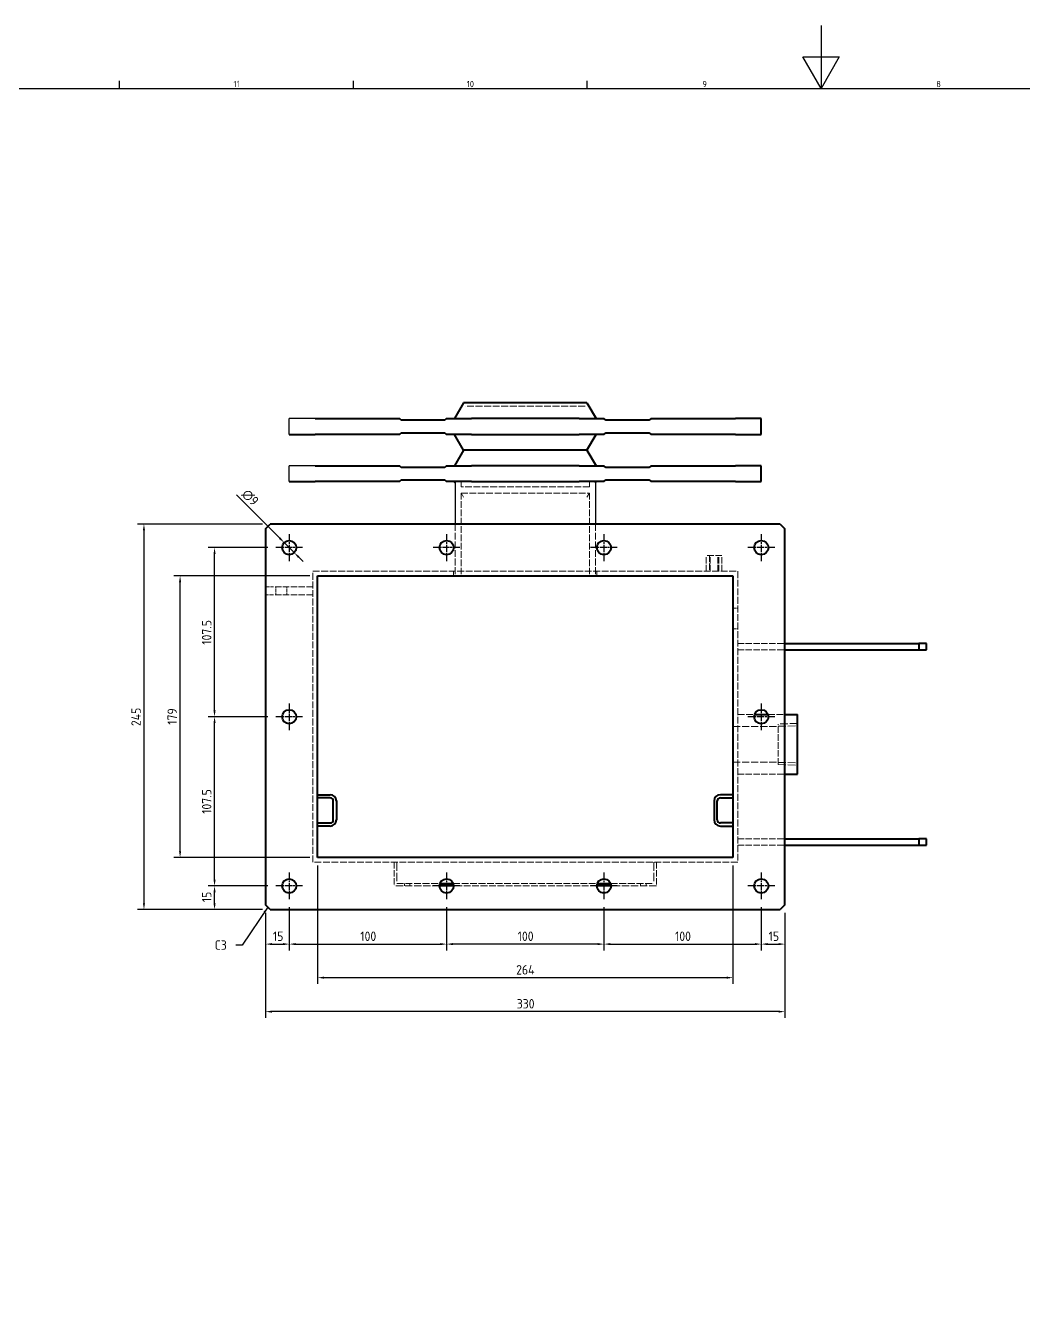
# Model space of a CAD drawing. Header units: millimetres. Extents: x 0 to 2378, y 0 to 1682.
# Drawn here: x 683 to 1318, y 873 to 1682 of the extents above; entities that cross this region are included whole.
import ezdxf

# ---------------------------------------------------------------- set-up
doc = ezdxf.new("R2010")
doc.units = ezdxf.units.MM
doc.header["$LTSCALE"] = 2
doc.linetypes.add('CHAIN', pattern=[0.3543, 0.2362, -0.0295, 0.0591, -0.0295])
doc.linetypes.add('DASHED', pattern=[0.2067, 0.1654, -0.0413])
doc.layers.get('0').update_dxf_attribs({"color": 3, "lineweight": 25})
for name, color, linetype, lineweight in [('가려진 것(ISO)', 2, 'DASHED', 18), ('가시적인 것(ISO)', 3, 'Continuous', 40), ('경계(ISO)', 7, 'Continuous', 25), ('기호(ISO)', 5, 'Continuous', 25), ('스케치 형상(ISO)', 3, 'Continuous', 25), ('중심 표식(ISO)', 1, 'Continuous', 25), ('치수(ISO)', 2, 'Continuous', 25)]:
    doc.layers.add(name, color=color, linetype=linetype, lineweight=lineweight)
doc.styles.add('문자 텍스트_PSTEK_POSCO', font='isocp.shx')
doc.styles.add('치수 텍스트_PSTEK_POSCO', font='isocp.shx')
doc.dimstyles.new('치수_PSTEK_POSCO', dxfattribs={"dimscale": 2, "dimtxt": 3, "dimasz": 2, "dimexe": 2, "dimexo": 2.5, "dimgap": 1, "dimtad": 1, "dimrnd": 1e-08, "dimdsep": 46, "dimtxsty": '치수 텍스트_PSTEK_POSCO', "dimcen": 0.09, "dimdle": 10, "dimclrd": 7, "dimclre": 7, "dimclrt": 2, "dimadec": 1, "dimazin": 2, "dimtfac": 1, "dimtmove": 0, "dimatfit": 3, "dimfxl": 0, "dimtolj": 1, "dimlwd": -1, "dimlwe": -1, "dimarcsym": 0})
doc.dimstyles.new('치수_PSTEK_POSCO$7', dxfattribs={"dimscale": 2, "dimtxt": 3, "dimasz": 2, "dimexe": 2, "dimexo": 2.5, "dimgap": 1, "dimtad": 1, "dimrnd": 1e-08, "dimdsep": 46, "dimtxsty": '치수 텍스트_PSTEK_POSCO', "dimcen": 0.09, "dimdle": 10, "dimclrd": 7, "dimclre": 7, "dimclrt": 2, "dimadec": 1, "dimazin": 2, "dimtfac": 1, "dimtmove": 0, "dimatfit": 3, "dimfxl": 0, "dimtolj": 1, "dimlwd": -1, "dimlwe": -1, "dimarcsym": 0})

# ---------------------------------------------------------------- blocks, each defined once
blk = doc.blocks.new('경계 Default Border')
at = {"layer": '경계(ISO)'}
for p, q in [((371.56, 821), (371.56, 823.4)), ((445.88, 821), (445.88, 823.4)), ((520.19, 821), (520.19, 823.4))]:
    blk.add_line(p, q, dxfattribs=at)
at = {"layer": '경계(ISO)', "flags": 128}
for points in [[(594.5, 841), (594.5, 821), (588.73, 831), (600.27, 831), (594.5, 821)], [(20, 20), (20, 821), (1169, 821), (1169, 20), (20, 20)]]:
    blk.add_lwpolyline(points, dxfattribs=at)
at = {"layer": '경계(ISO)', "color": 2, "char_height": 2, "attachment_point": 7, "style": '문자 텍스트_PSTEK_POSCO'}
for s, insert in [('11', (407.82, 821.4)), ('10', (481.91, 821.38)), ('9', (556.77, 821.38)), ('8', (631.09, 821.38))]:
    blk.add_mtext(s, dxfattribs=dict(at, insert=insert))
blk = doc.blocks.new('*D35')
at = {"layer": 'Defpoints', "color": 0, "transparency": 16777216}
for p in [(803.56, 1135.11), (842.51, 1135.11), (839.01, 1120.11)]:
    blk.add_point(p, dxfattribs=at)
at = {"layer": '치수(ISO)', "color": 7, "transparency": 16777216}
for p, q in [((837.51, 1135.11), (799.56, 1135.11)), ((803.56, 1124.11), (803.56, 1131.11)), ((834.01, 1120.11), (799.56, 1120.11))]:
    blk.add_line(p, q, dxfattribs=at)
for points in [[(802.89, 1131.11), (804.23, 1131.11), (803.56, 1135.11)], [(802.89, 1124.11), (804.23, 1124.11), (803.56, 1120.11)]]:
    blk.add_solid(points, dxfattribs=at)
at = {"layer": '치수(ISO)', "color": 2, "transparency": 16777216, "insert": (798.56, 1124.78), "char_height": 6, "attachment_point": 4, "rotation": 90, "style": '치수 텍스트_PSTEK_POSCO'}
blk.add_mtext('\\A1;15', dxfattribs=at)
blk = doc.blocks.new('*D36')
at = {"layer": 'Defpoints', "color": 0, "transparency": 16777216}
for p in [(803.56, 1242.61), (842.51, 1242.61), (842.51, 1135.11)]:
    blk.add_point(p, dxfattribs=at)
at = {"layer": '치수(ISO)', "color": 7, "transparency": 16777216}
for p, q in [((837.51, 1242.61), (799.56, 1242.61)), ((803.56, 1139.11), (803.56, 1238.61)), ((837.51, 1135.11), (799.56, 1135.11))]:
    blk.add_line(p, q, dxfattribs=at)
for points in [[(802.89, 1238.61), (804.23, 1238.61), (803.56, 1242.61)], [(802.89, 1139.11), (804.23, 1139.11), (803.56, 1135.11)]]:
    blk.add_solid(points, dxfattribs=at)
at = {"layer": '치수(ISO)', "color": 2, "transparency": 16777216, "insert": (798.56, 1180.93), "char_height": 6, "attachment_point": 4, "rotation": 90, "style": '치수 텍스트_PSTEK_POSCO'}
blk.add_mtext('\\A1;107.5', dxfattribs=at)
blk = doc.blocks.new('*D37')
at = {"layer": 'Defpoints', "color": 0, "transparency": 16777216}
for p in [(803.56, 1350.11), (842.51, 1350.11), (842.51, 1242.61)]:
    blk.add_point(p, dxfattribs=at)
at = {"layer": '치수(ISO)', "color": 7, "transparency": 16777216}
for p, q in [((837.51, 1350.11), (799.56, 1350.11)), ((803.56, 1246.61), (803.56, 1346.11)), ((837.51, 1242.61), (799.56, 1242.61))]:
    blk.add_line(p, q, dxfattribs=at)
for points in [[(802.89, 1346.11), (804.23, 1346.11), (803.56, 1350.11)], [(802.89, 1246.61), (804.23, 1246.61), (803.56, 1242.61)]]:
    blk.add_solid(points, dxfattribs=at)
at = {"layer": '치수(ISO)', "color": 2, "transparency": 16777216, "insert": (798.56, 1288.43), "char_height": 6, "attachment_point": 4, "rotation": 90, "style": '치수 텍스트_PSTEK_POSCO'}
blk.add_mtext('\\A1;107.5', dxfattribs=at)
blk = doc.blocks.new('*D38')
at = {"layer": 'Defpoints', "color": 0, "transparency": 16777216}
for p in [(839.01, 1365.11), (758.7, 1120.11), (839.01, 1120.11)]:
    blk.add_point(p, dxfattribs=at)
at = {"layer": '치수(ISO)', "color": 7, "transparency": 16777216}
for p, q in [((834.01, 1365.11), (754.7, 1365.11)), ((758.7, 1361.11), (758.7, 1124.11)), ((834.01, 1120.11), (754.7, 1120.11))]:
    blk.add_line(p, q, dxfattribs=at)
for points in [[(758.03, 1361.11), (759.36, 1361.11), (758.7, 1365.11)], [(758.03, 1124.11), (759.36, 1124.11), (758.7, 1120.11)]]:
    blk.add_solid(points, dxfattribs=at)
at = {"layer": '치수(ISO)', "color": 2, "transparency": 16777216, "insert": (753.7, 1236.71), "char_height": 6, "attachment_point": 4, "rotation": 90, "style": '치수 텍스트_PSTEK_POSCO'}
blk.add_mtext('\\A1;245', dxfattribs=at)
blk = doc.blocks.new('*D39')
at = {"layer": 'Defpoints', "color": 0, "transparency": 16777216}
for p in [(851.01, 1126.61), (836.01, 1123.11), (851.01, 1098.13)]:
    blk.add_point(p, dxfattribs=at)
at = {"layer": '치수(ISO)', "color": 7, "transparency": 16777216}
for p, q in [((836.01, 1118.11), (836.01, 1094.13)), ((851.01, 1121.61), (851.01, 1094.13)), ((840.01, 1098.13), (847.01, 1098.13))]:
    blk.add_line(p, q, dxfattribs=at)
for points in [[(840.01, 1098.8), (840.01, 1097.46), (836.01, 1098.13)], [(847.01, 1098.8), (847.01, 1097.46), (851.01, 1098.13)]]:
    blk.add_solid(points, dxfattribs=at)
at = {"layer": '치수(ISO)', "color": 2, "transparency": 16777216, "insert": (840.68, 1103.13), "char_height": 6, "attachment_point": 4, "style": '치수 텍스트_PSTEK_POSCO'}
blk.add_mtext('\\A1;15', dxfattribs=at)
blk = doc.blocks.new('*D40')
at = {"layer": 'Defpoints', "color": 0, "transparency": 16777216}
for p in [(851.01, 1126.61), (951.01, 1126.61), (951.01, 1098.13)]:
    blk.add_point(p, dxfattribs=at)
at = {"layer": '치수(ISO)', "color": 7, "transparency": 16777216}
for p, q in [((851.01, 1121.61), (851.01, 1094.13)), ((951.01, 1121.61), (951.01, 1094.13)), ((855.01, 1098.13), (947.01, 1098.13))]:
    blk.add_line(p, q, dxfattribs=at)
for points in [[(855.01, 1098.8), (855.01, 1097.46), (851.01, 1098.13)], [(947.01, 1098.8), (947.01, 1097.46), (951.01, 1098.13)]]:
    blk.add_solid(points, dxfattribs=at)
at = {"layer": '치수(ISO)', "color": 2, "transparency": 16777216, "insert": (896.21, 1103.13), "char_height": 6, "attachment_point": 4, "style": '치수 텍스트_PSTEK_POSCO'}
blk.add_mtext('\\A1;100', dxfattribs=at)
blk = doc.blocks.new('*D41')
at = {"layer": 'Defpoints', "color": 0, "transparency": 16777216}
for p in [(951.01, 1126.61), (1051.01, 1126.61), (951.01, 1098.13)]:
    blk.add_point(p, dxfattribs=at)
at = {"layer": '치수(ISO)', "color": 7, "transparency": 16777216}
for p, q in [((951.01, 1121.61), (951.01, 1094.13)), ((1051.01, 1121.61), (1051.01, 1094.13)), ((1047.01, 1098.13), (955.01, 1098.13))]:
    blk.add_line(p, q, dxfattribs=at)
for points in [[(955.01, 1098.8), (955.01, 1097.46), (951.01, 1098.13)], [(1047.01, 1098.8), (1047.01, 1097.46), (1051.01, 1098.13)]]:
    blk.add_solid(points, dxfattribs=at)
at = {"layer": '치수(ISO)', "color": 2, "transparency": 16777216, "insert": (996.21, 1103.13), "char_height": 6, "attachment_point": 4, "style": '치수 텍스트_PSTEK_POSCO'}
blk.add_mtext('\\A1;100', dxfattribs=at)
blk = doc.blocks.new('*D42')
at = {"layer": 'Defpoints', "color": 0, "transparency": 16777216}
for p in [(1051.01, 1126.61), (1151.01, 1126.61), (1151.01, 1098.13)]:
    blk.add_point(p, dxfattribs=at)
at = {"layer": '치수(ISO)', "color": 7, "transparency": 16777216}
for p, q in [((1051.01, 1121.61), (1051.01, 1094.13)), ((1151.01, 1121.61), (1151.01, 1094.13)), ((1055.01, 1098.13), (1147.01, 1098.13))]:
    blk.add_line(p, q, dxfattribs=at)
for points in [[(1055.01, 1098.8), (1055.01, 1097.46), (1051.01, 1098.13)], [(1147.01, 1098.8), (1147.01, 1097.46), (1151.01, 1098.13)]]:
    blk.add_solid(points, dxfattribs=at)
at = {"layer": '치수(ISO)', "color": 2, "transparency": 16777216, "insert": (1096.21, 1103.13), "char_height": 6, "attachment_point": 4, "style": '치수 텍스트_PSTEK_POSCO'}
blk.add_mtext('\\A1;100', dxfattribs=at)
blk = doc.blocks.new('*D43')
at = {"layer": 'Defpoints', "color": 0, "transparency": 16777216}
for p in [(1151.01, 1126.61), (1166.01, 1123.11), (1166.01, 1098.13)]:
    blk.add_point(p, dxfattribs=at)
at = {"layer": '치수(ISO)', "color": 7, "transparency": 16777216}
for p, q in [((1151.01, 1121.61), (1151.01, 1094.13)), ((1166.01, 1118.11), (1166.01, 1094.13)), ((1155.01, 1098.13), (1162.01, 1098.13))]:
    blk.add_line(p, q, dxfattribs=at)
for points in [[(1155.01, 1098.8), (1155.01, 1097.46), (1151.01, 1098.13)], [(1162.01, 1098.8), (1162.01, 1097.46), (1166.01, 1098.13)]]:
    blk.add_solid(points, dxfattribs=at)
at = {"layer": '치수(ISO)', "color": 2, "transparency": 16777216, "insert": (1155.68, 1103.13), "char_height": 6, "attachment_point": 4, "style": '치수 텍스트_PSTEK_POSCO'}
blk.add_mtext('\\A1;15', dxfattribs=at)
blk = doc.blocks.new('*D44')
at = {"layer": 'Defpoints', "color": 0, "transparency": 16777216}
for p in [(836.01, 1123.11), (1166.01, 1123.11), (836.01, 1055.21)]:
    blk.add_point(p, dxfattribs=at)
at = {"layer": '치수(ISO)', "color": 7, "transparency": 16777216}
for p, q in [((836.01, 1118.11), (836.01, 1051.21)), ((1166.01, 1118.11), (1166.01, 1051.21)), ((1162.01, 1055.21), (840.01, 1055.21))]:
    blk.add_line(p, q, dxfattribs=at)
for points in [[(840.01, 1055.88), (840.01, 1054.54), (836.01, 1055.21)], [(1162.01, 1055.88), (1162.01, 1054.54), (1166.01, 1055.21)]]:
    blk.add_solid(points, dxfattribs=at)
at = {"layer": '치수(ISO)', "color": 2, "transparency": 16777216, "insert": (995.61, 1060.21), "char_height": 6, "attachment_point": 4, "style": '치수 텍스트_PSTEK_POSCO'}
blk.add_mtext('\\A1;330', dxfattribs=at)
blk = doc.blocks.new('*D45')
at = {"layer": 'Defpoints', "color": 0, "transparency": 16777216}
for p in [(847.83, 1353.29), (854.19, 1346.92)]:
    blk.add_point(p, dxfattribs=at)
at = {"layer": '치수(ISO)', "color": 7, "transparency": 16777216}
for p, q in [((845, 1356.12), (817.55, 1383.57)), ((854.19, 1346.92), (847.83, 1353.29)), ((857.02, 1344.1), (859.85, 1341.27))]:
    blk.add_line(p, q, dxfattribs=at)
for points in [[(845.47, 1356.59), (844.53, 1355.65), (847.83, 1353.29)], [(857.49, 1344.57), (856.55, 1343.62), (854.19, 1346.92)]]:
    blk.add_solid(points, dxfattribs=at)
at = {"layer": '치수(ISO)', "color": 2, "transparency": 16777216, "insert": (822.5, 1385.69), "char_height": 6, "attachment_point": 4, "rotation": 315, "style": '치수 텍스트_PSTEK_POSCO'}
blk.add_mtext('\\A1;∅9', dxfattribs=at)
blk = doc.blocks.new('*D46')
at = {"layer": 'Defpoints', "color": 0, "transparency": 16777216}
for p in [(869.01, 1153.11), (1133.01, 1153.11), (869.01, 1076.8)]:
    blk.add_point(p, dxfattribs=at)
at = {"layer": '치수(ISO)', "color": 7, "transparency": 16777216}
for p, q in [((869.01, 1148.11), (869.01, 1072.8)), ((1133.01, 1148.11), (1133.01, 1072.8)), ((1129.01, 1076.8), (873.01, 1076.8))]:
    blk.add_line(p, q, dxfattribs=at)
for points in [[(873.01, 1077.46), (873.01, 1076.13), (869.01, 1076.8)], [(1129.01, 1077.46), (1129.01, 1076.13), (1133.01, 1076.8)]]:
    blk.add_solid(points, dxfattribs=at)
at = {"layer": '치수(ISO)', "color": 2, "transparency": 16777216, "insert": (995.23, 1081.8), "char_height": 6, "attachment_point": 4, "style": '치수 텍스트_PSTEK_POSCO'}
blk.add_mtext('\\A1;264', dxfattribs=at)
blk = doc.blocks.new('*D47')
at = {"layer": 'Defpoints', "color": 0, "transparency": 16777216}
for p in [(781.66, 1332.11), (869.01, 1332.11), (869.01, 1153.11)]:
    blk.add_point(p, dxfattribs=at)
at = {"layer": '치수(ISO)', "color": 7, "transparency": 16777216}
for p, q in [((864.01, 1332.11), (777.66, 1332.11)), ((781.66, 1157.11), (781.66, 1328.11)), ((864.01, 1153.11), (777.66, 1153.11))]:
    blk.add_line(p, q, dxfattribs=at)
for points in [[(780.99, 1328.11), (782.32, 1328.11), (781.66, 1332.11)], [(780.99, 1157.11), (782.32, 1157.11), (781.66, 1153.11)]]:
    blk.add_solid(points, dxfattribs=at)
at = {"layer": '치수(ISO)', "color": 2, "transparency": 16777216, "insert": (776.66, 1237.59), "char_height": 6, "attachment_point": 4, "rotation": 90, "style": '치수 텍스트_PSTEK_POSCO'}
blk.add_mtext('\\A1;179', dxfattribs=at)

msp = doc.modelspace()

# ---------------------------------------------------------------- linework, layer by layer
at = {"layer": '가려진 것(ISO)', "ltscale": 13.15104}
msp.add_line((1039.0802, 1440.1066), (962.9367, 1440.1066), dxfattribs=at)
at = {"layer": '가려진 것(ISO)', "ltscale": 3.118473}
for p, q in [((960.2085, 1392.1066), (960.2085, 1388.832)), ((1041.8085, 1392.1066), (1041.8085, 1388.832))]:
    msp.add_line(p, q, dxfattribs=at)
at = {"layer": '가려진 것(ISO)', "ltscale": 12.918983}
for p, q in [((1041.8085, 1388.832), (960.2085, 1388.832)), ((960.2085, 1384.832), (1041.8085, 1384.832))]:
    msp.add_line(p, q, dxfattribs=at)
at = {"layer": '가려진 것(ISO)', "ltscale": 12.754085}
for p, q in [((960.2085, 1384.832), (960.2085, 1332.1066)), ((1041.8085, 1384.832), (1041.8085, 1332.1066))]:
    msp.add_line(p, q, dxfattribs=at)
at = {"layer": '가려진 것(ISO)', "ltscale": 2.996945}
for p, q in [((961.782, 1382.1066), (960.2085, 1384.832)), ((1040.2349, 1382.1066), (1041.8085, 1384.832))]:
    msp.add_line(p, q, dxfattribs=at)
at = {"layer": '가려진 것(ISO)', "ltscale": 13.304306}
for p, q in [((956.4585, 1365.1066), (956.4585, 1332.1066)), ((1045.5585, 1365.1066), (1045.5585, 1332.1066))]:
    msp.add_line(p, q, dxfattribs=at)
at = {"layer": '가려진 것(ISO)', "ltscale": 12.665669}
msp.add_line((1126.0085, 1345.1066), (1116.0085, 1345.1066), dxfattribs=at)
at = {"layer": '가려진 것(ISO)', "ltscale": 12.094824}
for p, q in [((1116.0085, 1335.1066), (1116.0085, 1345.1066)), ((1118.0085, 1345.1066), (1118.0085, 1335.1066)), ((1118.55, 1335.1066), (1118.55, 1345.1066)), ((1123.467, 1335.1066), (1123.467, 1345.1066)), ((1124.0085, 1335.1066), (1124.0085, 1345.1066)), ((1126.0085, 1335.1066), (1126.0085, 1345.1066)), ((866.0085, 1325.1066), (841.0085, 1325.1066)), ((866.0085, 1320.1066), (841.0085, 1320.1066)), ((1136.0085, 1289.1066), (1166.0085, 1289.1066)), ((1136.0085, 1285.1066), (1166.0085, 1285.1066)), ((1136.0085, 1206.1066), (1166.0085, 1206.1066)), ((1136.0085, 1165.1066), (1166.0085, 1165.1066)), ((1136.0085, 1161.1066), (1166.0085, 1161.1066)), ((917.7085, 1150.1066), (917.7085, 1135.1066)), ((1084.3085, 1150.1066), (1084.3085, 1135.1066))]:
    msp.add_line(p, q, dxfattribs=at)
at = {"layer": '가려진 것(ISO)', "ltscale": 13.062409}
for p, q in [((866.0085, 1335.1066), (1136.0085, 1335.1066)), ((1136.0085, 1150.1066), (866.0085, 1150.1066))]:
    msp.add_line(p, q, dxfattribs=at)
at = {"layer": '가려진 것(ISO)', "ltscale": 13.162014}
for p, q in [((866.0085, 1150.1066), (866.0085, 1335.1066)), ((1136.0085, 1335.1066), (1136.0085, 1150.1066))]:
    msp.add_line(p, q, dxfattribs=at)
at = {"layer": '가려진 것(ISO)', "ltscale": 2.856945}
for p, q in [((955.5085, 1332.1066), (955.5085, 1335.1066)), ((1046.5085, 1332.1066), (1046.5085, 1335.1066)), ((1133.0085, 1311.6066), (1136.0085, 1311.6066)), ((1133.0085, 1298.6066), (1136.0085, 1298.6066))]:
    msp.add_line(p, q, dxfattribs=at)
at = {"layer": '가려진 것(ISO)', "ltscale": 7.479626}
for p, q in [((836.0085, 1325.1066), (841.0085, 1325.1066)), ((841.0085, 1320.1066), (836.0085, 1320.1066))]:
    msp.add_line(p, q, dxfattribs=at)
at = {"layer": '가려진 것(ISO)', "ltscale": 4.761642}
for p, q in [((842.5085, 1320.1066), (842.5085, 1325.1066)), ((849.5085, 1320.1066), (849.5085, 1325.1066))]:
    msp.add_line(p, q, dxfattribs=at)
at = {"layer": '가려진 것(ISO)', "ltscale": 13.010837}
for p, q in [((1136.0085, 1244.1066), (1146.7658, 1244.1066)), ((1155.2511, 1244.1066), (1166.0085, 1244.1066))]:
    msp.add_line(p, q, dxfattribs=at)
at = {"layer": '가려진 것(ISO)', "ltscale": 14.811291}
for p, q in [((1174.0085, 1238.3917), (1161.7685, 1238.0093)), ((1161.7685, 1236.5571), (1174.0085, 1236.9396)), ((1161.7685, 1213.6561), (1174.0085, 1213.2736)), ((1161.7685, 1212.204), (1174.0085, 1211.8215))]:
    msp.add_line(p, q, dxfattribs=at)
at = {"layer": '가려진 것(ISO)', "ltscale": 12.256541}
msp.add_line((1161.7685, 1212.204), (1161.7685, 1238.0093), dxfattribs=at)
at = {"layer": '가려진 것(ISO)', "ltscale": 13.913885}
for p, q in [((1133.0085, 1236.4221), (1161.7685, 1236.4221)), ((1133.0085, 1213.7911), (1161.7685, 1213.7911))]:
    msp.add_line(p, q, dxfattribs=at)
at = {"layer": '가려진 것(ISO)', "ltscale": 16.207064}
for p, q in [((919.3085, 1150.1066), (919.3085, 1136.7066)), ((1082.7085, 1150.1066), (1082.7085, 1136.7066))]:
    msp.add_line(p, q, dxfattribs=at)
at = {"layer": '가려진 것(ISO)', "ltscale": 13.933236}
for p, q in [((946.5085, 1135.1066), (917.7085, 1135.1066)), ((1084.3085, 1135.1066), (1055.5085, 1135.1066))]:
    msp.add_line(p, q, dxfattribs=at)
at = {"layer": '가려진 것(ISO)', "ltscale": 13.301428}
for p, q in [((919.3085, 1136.7066), (946.8025, 1136.7066)), ((1055.2144, 1136.7066), (1082.7085, 1136.7066))]:
    msp.add_line(p, q, dxfattribs=at)
at = {"layer": '가려진 것(ISO)', "ltscale": 1.523657}
for p, q in [((924.2585, 1136.7066), (924.2585, 1135.1066)), ((927.7585, 1136.7066), (927.7585, 1135.1066)), ((1074.2585, 1136.7066), (1074.2585, 1135.1066)), ((1077.7585, 1136.7066), (1077.7585, 1135.1066))]:
    msp.add_line(p, q, dxfattribs=at)
at = {"layer": '가려진 것(ISO)', "ltscale": 13.032258}
msp.add_line((955.2144, 1136.7066), (1046.8025, 1136.7066), dxfattribs=at)
at = {"layer": '가려진 것(ISO)', "ltscale": 12.948576}
msp.add_line((1046.5085, 1135.1066), (955.5085, 1135.1066), dxfattribs=at)
at = {"layer": '가시적인 것(ISO)'}
for p, q in [((961.782, 1442.1066), (956.0085, 1432.1066)), ((1040.2349, 1442.1066), (961.782, 1442.1066)), ((1040.2349, 1442.1066), (1046.0085, 1432.1066)), ((867.4579, 1432.1066), (921.0085, 1432.1066)), ((922.2002, 1431.1066), (921.0085, 1432.1066)), ((949.8167, 1431.1066), (922.2002, 1431.1066)), ((951.0085, 1432.1066), (949.8167, 1431.1066)), ((951.0085, 1432.1066), (966.8064, 1432.1066)), ((1035.2105, 1432.1066), (966.8064, 1432.1066)), ((1035.2105, 1432.1066), (1051.0085, 1432.1066)), ((1052.2002, 1431.1066), (1051.0085, 1432.1066)), ((1079.8167, 1431.1066), (1052.2002, 1431.1066)), ((1081.0085, 1432.1066), (1079.8167, 1431.1066)), ((1081.0085, 1432.1066), (1134.559, 1432.1066)), ((1151.0085, 1432.1066), (1134.559, 1432.1066)), ((1151.0085, 1422.1066), (1151.0085, 1432.1066)), ((921.0085, 1422.1066), (922.2002, 1423.1066)), ((922.2002, 1423.1066), (949.8167, 1423.1066)), ((949.8167, 1423.1066), (951.0085, 1422.1066)), ((1051.0085, 1422.1066), (1052.2002, 1423.1066)), ((1052.2002, 1423.1066), (1079.8167, 1423.1066)), ((1079.8167, 1423.1066), (1081.0085, 1422.1066)), ((851.0085, 1422.1066), (867.4579, 1422.1066)), ((921.0085, 1422.1066), (867.4579, 1422.1066)), ((966.8064, 1422.1066), (951.0085, 1422.1066)), ((961.782, 1412.1066), (956.0085, 1422.1066)), ((966.8064, 1422.1066), (1035.2105, 1422.1066)), ((1051.0085, 1422.1066), (1035.2105, 1422.1066)), ((1040.2349, 1412.1066), (1046.0085, 1422.1066)), ((1134.559, 1422.1066), (1081.0085, 1422.1066)), ((1134.559, 1422.1066), (1151.0085, 1422.1066)), ((961.782, 1412.1066), (956.0085, 1402.1066)), ((1040.2349, 1412.1066), (961.782, 1412.1066)), ((1040.2349, 1412.1066), (1046.0085, 1402.1066)), ((867.4579, 1402.1066), (921.0085, 1402.1066)), ((922.2002, 1401.1066), (921.0085, 1402.1066)), ((949.8167, 1401.1066), (922.2002, 1401.1066)), ((951.0085, 1402.1066), (949.8167, 1401.1066)), ((951.0085, 1402.1066), (966.8064, 1402.1066)), ((1035.2105, 1402.1066), (966.8064, 1402.1066)), ((1035.2105, 1402.1066), (1051.0085, 1402.1066)), ((1052.2002, 1401.1066), (1051.0085, 1402.1066)), ((1079.8167, 1401.1066), (1052.2002, 1401.1066)), ((1081.0085, 1402.1066), (1079.8167, 1401.1066)), ((1081.0085, 1402.1066), (1134.559, 1402.1066)), ((1151.0085, 1402.1066), (1134.559, 1402.1066)), ((1151.0085, 1392.1066), (1151.0085, 1402.1066)), ((851.0085, 1392.1066), (867.4579, 1392.1066)), ((921.0085, 1392.1066), (867.4579, 1392.1066)), ((921.0085, 1392.1066), (922.2002, 1393.1066)), ((922.2002, 1393.1066), (949.8167, 1393.1066)), ((949.8167, 1393.1066), (951.0085, 1392.1066)), ((966.8064, 1392.1066), (951.0085, 1392.1066)), ((956.4585, 1391.3272), (956.0085, 1392.1066)), ((966.8064, 1392.1066), (1035.2105, 1392.1066)), ((1051.0085, 1392.1066), (1035.2105, 1392.1066)), ((1045.5585, 1391.3272), (1046.0085, 1392.1066)), ((1051.0085, 1392.1066), (1052.2002, 1393.1066)), ((1052.2002, 1393.1066), (1079.8167, 1393.1066)), ((1079.8167, 1393.1066), (1081.0085, 1392.1066)), ((1134.559, 1392.1066), (1081.0085, 1392.1066)), ((1134.559, 1392.1066), (1151.0085, 1392.1066)), ((836.0085, 1362.1066), (839.0085, 1365.1066)), ((836.0085, 1362.1066), (836.0085, 1123.1066)), ((1163.0085, 1365.1066), (839.0085, 1365.1066)), ((1163.0085, 1365.1066), (1166.0085, 1362.1066)), ((1166.0085, 1123.1066), (1166.0085, 1362.1066)), ((869.0085, 1153.1066), (869.0085, 1332.1066)), ((869.0085, 1332.1066), (1133.0085, 1332.1066)), ((1133.0085, 1332.1066), (1133.0085, 1153.1066)), ((1166.0085, 1289.1066), (1251.0085, 1289.1066)), ((1256.0085, 1289.1066), (1251.0085, 1289.1066)), ((1251.0085, 1289.1066), (1251.0085, 1285.1066)), ((1256.0085, 1285.1066), (1256.0085, 1289.1066)), ((1166.0085, 1285.1066), (1251.0085, 1285.1066)), ((1251.0085, 1285.1066), (1256.0085, 1285.1066)), ((1146.7658, 1244.1066), (1155.2511, 1244.1066)), ((1166.0085, 1244.1066), (1174.0085, 1244.1066)), ((1174.0085, 1206.1066), (1174.0085, 1244.1066)), ((1166.0085, 1206.1066), (1174.0085, 1206.1066)), ((869.0085, 1193.1066), (877.0085, 1193.1066)), ((877.0085, 1191.1066), (869.0085, 1191.1066)), ((879.0085, 1177.1066), (879.0085, 1189.1066)), ((881.0085, 1189.1066), (881.0085, 1177.1066)), ((1121.0085, 1189.1066), (1121.0085, 1177.1066)), ((1123.0085, 1177.1066), (1123.0085, 1189.1066)), ((1133.0085, 1193.1066), (1125.0085, 1193.1066)), ((1125.0085, 1191.1066), (1133.0085, 1191.1066)), ((869.0085, 1175.1066), (877.0085, 1175.1066)), ((877.0085, 1173.1066), (869.0085, 1173.1066)), ((1133.0085, 1175.1066), (1125.0085, 1175.1066)), ((1125.0085, 1173.1066), (1133.0085, 1173.1066)), ((1166.0085, 1165.1066), (1251.0085, 1165.1066)), ((1256.0085, 1165.1066), (1251.0085, 1165.1066)), ((1251.0085, 1165.1066), (1251.0085, 1161.1066)), ((1256.0085, 1161.1066), (1256.0085, 1165.1066)), ((1166.0085, 1161.1066), (1251.0085, 1161.1066)), ((1251.0085, 1161.1066), (1256.0085, 1161.1066)), ((1133.0085, 1153.1066), (869.0085, 1153.1066)), ((955.5085, 1135.1066), (946.5085, 1135.1066)), ((946.8025, 1136.7066), (955.2144, 1136.7066)), ((1055.5085, 1135.1066), (1046.5085, 1135.1066)), ((1046.8025, 1136.7066), (1055.2144, 1136.7066)), ((839.0085, 1120.1066), (836.0085, 1123.1066)), ((839.0085, 1120.1066), (1163.0085, 1120.1066)), ((1166.0085, 1123.1066), (1163.0085, 1120.1066))]:
    msp.add_line(p, q, dxfattribs=at)
for centre in [(851.0085, 1350.1066), (951.0085, 1350.1066), (1051.0085, 1350.1066), (1151.0085, 1350.1066), (851.0085, 1242.6066), (1151.0085, 1242.6066), (851.0085, 1135.1066), (951.0085, 1135.1066), (1051.0085, 1135.1066), (1151.0085, 1135.1066)]:
    msp.add_circle(centre, 4.5, dxfattribs=at)
for centre, radius, start, end in [((877.0085, 1189.1066), 4, 0, 90), ((877.0085, 1189.1066), 2, 0, 90), ((1125.0085, 1189.1066), 4, 90, 180), ((1125.0085, 1189.1066), 2, 90, 180), ((877.0085, 1177.1066), 4, 270, 0), ((877.0085, 1177.1066), 2, 270, 0), ((1125.0085, 1177.1066), 4, 180, 270), ((1125.0085, 1177.1066), 2, 180, 270)]:
    msp.add_arc(centre, radius, start, end, dxfattribs=at)
at = {"layer": '스케치 형상(ISO)'}
for p, q in [((851.0085, 1422.1066), (851.0085, 1432.1066)), ((867.4579, 1432.1066), (851.0085, 1432.1066)), ((851.0085, 1392.1066), (851.0085, 1402.1066)), ((867.4579, 1402.1066), (851.0085, 1402.1066)), ((956.4585, 1391.3272), (956.4585, 1365.1066)), ((1045.5585, 1391.3272), (1045.5585, 1365.1066))]:
    msp.add_line(p, q, dxfattribs=at)
at = {"layer": '중심 표식(ISO)', "linetype": 'CHAIN', "ltscale": 9.445163}
for p, q in [((851.0085, 1358.6066), (851.0085, 1341.6066)), ((951.0085, 1358.6066), (951.0085, 1341.6066)), ((1051.0085, 1358.6066), (1051.0085, 1341.6066)), ((1151.0085, 1358.6066), (1151.0085, 1341.6066)), ((859.5085, 1350.1066), (842.5085, 1350.1066)), ((959.5085, 1350.1066), (942.5085, 1350.1066)), ((1059.5085, 1350.1066), (1042.5085, 1350.1066)), ((1159.5085, 1350.1066), (1142.5085, 1350.1066)), ((851.0085, 1251.1066), (851.0085, 1234.1066)), ((1151.0085, 1251.1066), (1151.0085, 1234.1066)), ((859.5085, 1242.6066), (842.5085, 1242.6066)), ((1159.5085, 1242.6066), (1142.5085, 1242.6066)), ((851.0085, 1143.6066), (851.0085, 1126.6066)), ((951.0085, 1143.6066), (951.0085, 1126.6066)), ((1051.0085, 1143.6066), (1051.0085, 1126.6066)), ((1151.0085, 1143.6066), (1151.0085, 1126.6066)), ((859.5085, 1135.1066), (842.5085, 1135.1066)), ((959.5085, 1135.1066), (942.5085, 1135.1066)), ((1059.5085, 1135.1066), (1042.5085, 1135.1066)), ((1159.5085, 1135.1066), (1142.5085, 1135.1066))]:
    msp.add_line(p, q, dxfattribs=at)

# ---------------------------------------------------------------- block references
at = {"xscale": 2, "yscale": 2, "zscale": 2}
msp.add_blockref('경계 Default Border', (0, 0), dxfattribs=at)

# ---------------------------------------------------------------- texts
at = {"layer": '기호(ISO)', "color": 2, "insert": (803.6732, 1097.5378), "char_height": 6, "attachment_point": 4, "style": '치수 텍스트_PSTEK_POSCO'}
msp.add_mtext('{C3}', dxfattribs=at)

# ---------------------------------------------------------------- dimensions: what is measured, and where the dimension line sits
at = {"layer": '치수(ISO)', "color": 7}
dim = msp.add_diameter_dim_2p(p1=(854.1904, 1346.9246), p2=(847.8265, 1353.2886), dimstyle='치수_PSTEK_POSCO', override={"dimdec": 2, "dimlfac": 1, "dimtp": 0, "dimtm": 0, "dimtdec": 2, "dimatfit": 2}, dxfattribs=at)
dim.commit()
dim.dimension.update_dxf_attribs({"geometry": '*D45', "text_midpoint": (821.8728, 1379.2423), "dimtype": 163})
for base, p1, p2, angle, picture, middle in [((758.6962, 1120.1066), (839.0085, 1365.1066), (839.0085, 1120.1066), 90, '*D38', (758.6962, 1242.6066)), ((803.5602, 1350.1066), (842.5085, 1242.6066), (842.5085, 1350.1066), 90, '*D37', (803.5602, 1296.3566)), ((781.6576, 1332.1066), (869.0085, 1153.1066), (869.0085, 1332.1066), 90, '*D47', (781.6576, 1242.6066)), ((803.5602, 1242.6066), (842.5085, 1135.1066), (842.5085, 1242.6066), 90, '*D36', (803.5602, 1188.8566)), ((869.0085, 1076.7967), (1133.0085, 1153.1066), (869.0085, 1153.1066), 180, '*D46', (1001.0085, 1076.7967)), ((803.5602, 1135.1066), (839.0085, 1120.1066), (842.5085, 1135.1066), 270, '*D35', (803.5602, 1127.6066)), ((851.0085, 1098.1297), (836.0085, 1123.1066), (851.0085, 1126.6066), 180, '*D39', (843.5085, 1098.1297)), ((951.0085, 1098.1297), (851.0085, 1126.6066), (951.0085, 1126.6066), 180, '*D40', (901.0085, 1098.1297)), ((951.0085, 1098.1297), (1051.0085, 1126.6066), (951.0085, 1126.6066), 180, '*D41', (1001.0085, 1098.1297)), ((1151.0085, 1098.1297), (1051.0085, 1126.6066), (1151.0085, 1126.6066), 180, '*D42', (1101.0085, 1098.1297)), ((1166.0085, 1098.1297), (1151.0085, 1126.6066), (1166.0085, 1123.1066), 180, '*D43', (1158.5085, 1098.1297))]:
    dim = msp.add_linear_dim(base=base, p1=p1, p2=p2, angle=angle, dimstyle='치수_PSTEK_POSCO', override={"dimdec": 2, "dimtp": 0, "dimtm": 0, "dimtdec": 2, "dimtofl": 0, "dimatfit": 1}, dxfattribs=at)
    dim.commit()
    dim.dimension.update_dxf_attribs({"geometry": picture, "text_midpoint": middle, "dimtype": 160})
dim = msp.add_linear_dim(base=(836.0085, 1055.2087), p1=(1166.0085, 1123.1066), p2=(836.0085, 1123.1066), dimstyle='치수_PSTEK_POSCO', override={"dimdec": 2, "dimtp": 0, "dimtm": 0, "dimtdec": 2, "dimtofl": 0, "dimatfit": 1}, dxfattribs=at)
dim.commit()
dim.dimension.update_dxf_attribs({"geometry": '*D44', "text_midpoint": (1001.0085, 1055.2087), "dimtype": 160})

# ---------------------------------------------------------------- leaders
at = {"layer": '기호(ISO)', "color": 7, "annotation_type": 0, "has_hookline": 1, "hookline_direction": 1, "text_width": 7.1281}
msp.add_leader([(837.5085, 1121.6066), (821.0129, 1097.5378), (817.0129, 1097.5378)], dimstyle='치수_PSTEK_POSCO$7', override={"dimtad": 0}, dxfattribs=at)

doc.saveas('drawing.dxf')
